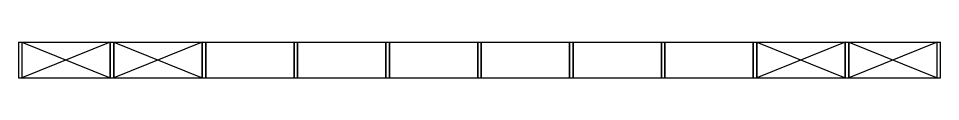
# Model space of a CAD drawing. Extents: x -40736 to 716455, y -65544 to 37405.
# Drawn here: x 713845 to 716455, y -65061 to -64961 of the extents above; entities that cross this region are included whole.
import ezdxf

# ---------------------------------------------------------------- set-up
doc = ezdxf.new("R2010")
doc.units = 0
doc.header["$LTSCALE"] = 600
doc.header["$MEASUREMENT"] = 0
doc.layers.get('0').update_dxf_attribs({"linetype": 'CONTINUOUS'})
doc.layers.add('1', color=1, linetype='CONTINUOUS')
doc.layers.add('重型货架', color=5, linetype='CONTINUOUS')

# ---------------------------------------------------------------- blocks, each defined once
blk = doc.blocks.new('A$C280033E6')
at = {"layer": '重型货架', "linetype": 'Continuous'}
for p, q in [((-1, 100), (269, 100)), ((-1, 100), (-1, 0)), ((9, 100), (9, 0)), ((259, 0), (259, 100)), ((269, 0), (269, 100)), ((-1, 0), (269, 0))]:
    blk.add_line(p, q, dxfattribs=at)
blk = doc.blocks.new('A$C1B296619')
for p, q in [((10, 100), (260, 0)), ((260, 100), (10, 0)), ((270, 100), (520, 0)), ((520, 100), (270, 0)), ((2090, 100), (2340, 0)), ((2340, 100), (2090, 0)), ((2350, 100), (2600, 0)), ((2600, 100), (2350, 0))]:
    blk.add_line(p, q)
at = {"layer": '重型货架', "color": 0, "linetype": 'Continuous'}
for p in [(1, 0), (261, 0), (521, 0), (781, 0), (1041, 0), (1301, 0), (1561, 0), (1821, 0), (2081, 0), (2341, 0)]:
    blk.add_blockref('A$C280033E6', p, dxfattribs=at)

msp = doc.modelspace()

# ---------------------------------------------------------------- block references
at = {"layer": '1'}
msp.add_blockref('A$C1B296619', (713844.57871, -65060.54468), dxfattribs=at)

doc.saveas('drawing.dxf')
